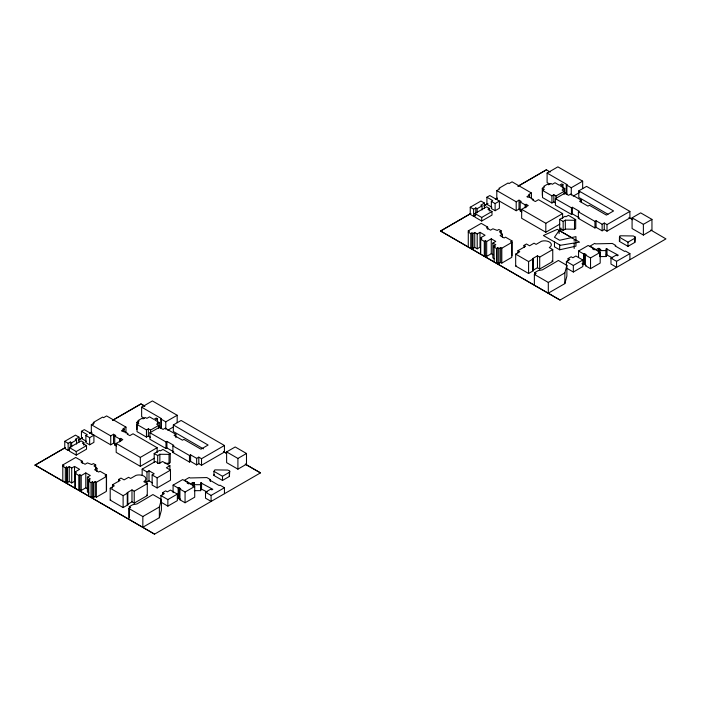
<?xml version="1.0" encoding="UTF-8"?>
<svg xmlns="http://www.w3.org/2000/svg" width="701" height="701" viewBox="0 0 701 701"><rect width="100%" height="100%" fill="white"/><g stroke="black" fill="none" stroke-linecap="round" stroke-linejoin="round"><path stroke-width="1.05" d="M194.291 490.665L200.688 490.639L200.784 482.84L212.815 489.298L211.816 489.876L210.686 489.219L205.507 492.207L205.507 498.166L211.089 501.39L211.089 495.432L224.443 487.73L224.443 493.679M200.688 490.639L200.784 482.84M629.91 253.631L625.423 251.037L624.705 251.457L615.075 245.902L615.802 245.481L612.341 243.475L595.587 243.86L594.746 243.378L589.997 246.121L596.139 249.67L598.356 248.391L599.653 248.478L599.767 256.566L606.163 256.548L606.26 248.741L618.291 255.208L617.292 255.777L616.153 255.129L610.974 258.117L610.974 264.067L616.565 267.291L616.565 261.342L629.91 253.631L629.91 259.589M606.163 256.548L606.26 248.741M213.963 471.335L214.848 469.88L227.886 470.073L229.744 471.142L229.367 476.47L222.506 480.43L213.963 475.506L213.963 471.335L222.506 476.268L229.367 472.308L229.744 471.142M213.963 475.506L214.164 474.437M619.439 237.236L620.315 235.781L633.353 235.974L635.211 237.043L634.843 242.38L627.982 246.34L619.439 241.407L619.439 237.236L627.982 242.169L634.843 238.209L635.211 237.043M619.439 241.407L619.631 236.176M159.364 506.989L142.838 516.541L142.838 527.257L159.364 517.715L159.364 506.989L161.405 499.471L152.914 494.564L136.932 503.949L132.664 504.738L129.299 506.683L129.299 517.399M159.364 517.715L161.405 510.188L161.405 499.471M564.84 272.899L548.305 282.442L548.305 293.158L564.84 283.616L564.84 272.899L566.881 265.372L558.39 260.465L542.399 269.859L538.131 270.639L534.775 272.584L534.775 274.722M564.84 283.616L566.881 276.089L566.881 265.372M93.399 424.42L93.399 422.431L102.6 417.095L103.582 417.673L106.605 415.93L125.961 427.102L125.961 433.06M114.999 444.031L113.553 443.198L110.732 444.828L91.323 433.621L91.323 424.692L94.32 422.966L93.399 422.431M496.799 199.531L496.799 190.593L499.787 188.867L498.875 188.341L508.067 183.005L509.057 183.574L512.072 181.831L531.428 193.003L531.428 198.961M81.439 431.308L84.313 429.643L93.916 435.19L93.916 442.34L89.64 444.802L85.881 442.629L85.881 435.487L87.283 434.673L81.439 431.308L81.439 438.449L86.442 441.341M491.918 207.242L486.915 204.35L486.915 197.209L489.78 195.553L516.199 210.729L519.02 209.1L520.475 209.941M69.592 449.586L68.146 450.428L64.764 448.474L64.764 441.323L75.48 435.137L78.976 437.161L78.976 442.261M475.786 215.076L473.622 216.329L470.24 214.375L470.24 207.224L480.947 201.038L484.452 203.062L484.452 208.171M64.764 441.323L68.146 443.277L70.319 442.024L71.651 442.795L76.558 439.956L76.558 444.04M78.976 437.161L75.34 439.255L76.558 439.956M470.24 207.224L473.622 209.178L475.786 207.925L477.118 208.696L482.025 205.857L482.025 209.95M484.452 203.062L480.816 205.165L482.025 205.857M491.348 201.389L495.116 203.562L499.384 201.091L499.384 208.241L495.116 210.712L491.348 208.53L491.348 201.389L492.75 200.582L486.915 197.209M245.306 464.115L260.474 472.877L154.562 534.144L35.05 465.149L65.316 447.553M78.556 439.913L82.332 437.731M89.903 433.358L91.787 432.272M112.598 420.258L140.971 403.881L144.765 406.072M650.773 230.016L665.95 238.901L560.029 300.054L440.526 231.05L470.783 213.463M484.023 205.814L487.808 203.632M495.37 199.268L497.263 198.173M518.065 186.159L546.438 169.782L550.232 172.087M35.05 465.149L65.316 447.676M78.556 440.035L82.332 437.845M89.903 433.481L91.787 432.386M112.598 420.381L140.971 403.995L144.765 406.186M440.526 231.05L470.783 213.577M484.023 205.936L487.808 203.754M495.37 199.382L497.263 198.295M518.065 186.282L546.438 169.782M83.805 442.462L82.438 443.251L86.521 445.608L86.521 449.183L76.243 455.115L69.46 451.199L69.46 447.632L81.106 440.903L83.805 442.462L83.805 445.144M489.28 208.363L487.914 209.152L491.997 211.509L491.997 215.084L481.71 221.025L474.928 217.108L474.928 213.533L486.582 206.804L489.28 208.363L489.28 211.045M144.459 418.322L141.637 416.692L141.637 407.167L152.397 400.946L177.178 415.255L177.178 422.668M549.934 184.232L547.104 182.593L547.104 173.068L557.873 166.856L582.654 181.156L582.654 188.569M85.881 435.487L89.64 437.661L93.916 435.19M69.46 447.632L76.243 451.549L86.521 445.608M474.928 213.533L481.71 217.45L491.997 211.509M91.323 424.692L110.732 435.891L113.553 434.261L115.726 435.514L114.736 436.092L114.736 445.021L116.384 445.976M123.21 430.677L123.21 428.688L125.961 427.102M496.799 190.593L516.199 201.8L519.02 200.171L521.193 201.424L520.203 201.993L520.203 210.922L521.859 211.877M531.428 193.003L528.677 194.598L529.597 195.123L529.597 197.112M138.228 422.519L138.228 420.477L142.049 418.278L143.092 418.874L145.414 417.533L146.877 418.374L149.523 416.85L153.905 419.373L156.279 418.006L157.506 418.707L157.506 422.791M124.121 432.202L124.121 429.222L121.422 430.782L122.605 431.465L123.446 430.975L128.038 433.621L127.188 434.112L129.816 435.628L133.032 433.779L157.138 447.694L157.138 452.662M529.597 195.123L526.889 196.683L528.072 197.367L528.922 196.876L533.505 199.522L532.664 200.013L535.292 201.529L538.499 199.68L562.614 213.603L562.614 218.563M62.792 481.14L62.818 464.929L75.752 457.464L82.219 461.197L82.219 463.317M468.268 247.041L468.294 230.831L481.228 223.365L487.694 227.098L487.694 229.227M136.835 429.503L136.835 422.352L139.157 421.012L138.228 420.477M542.302 195.404L542.302 188.254L544.624 186.913L543.704 186.378L547.516 184.179L548.559 184.784L550.881 183.443L552.344 184.284L554.999 182.751L559.38 185.283L561.755 183.907L562.973 184.608L562.973 188.692M150.54 437.24L148.367 435.987L146.456 437.082L137.037 431.65L137.037 424.499L138.798 423.492L136.835 422.352M555.288 202.72L553.834 201.888L551.924 202.992L542.513 197.551L542.513 190.409L544.274 189.393L542.302 188.254M62.818 464.929L63.957 465.587L62.792 466.253L65.307 467.698L66.49 467.015L67.524 467.62L69.259 466.612L71.721 468.031L74.525 466.419L79.59 469.346L75.077 471.948L75.077 486.836M468.294 230.831L469.425 231.488L468.268 232.154L470.774 233.608L471.957 232.925L473 233.521L474.735 232.513L477.197 233.941L479.992 232.32L485.066 235.247L480.553 237.849L480.553 252.746M114.736 436.092L119.687 438.949L120.651 438.388L122.798 439.632L116.182 443.444L116.182 452.382L140.34 466.331L154.343 458.244M520.203 201.993L525.154 204.85L526.118 204.289L528.265 205.533L521.658 209.354L521.658 218.283L545.816 232.233L559.81 224.145M82.219 461.197L80.992 461.906L85.066 464.264L87.432 462.897L91.752 464.526L93.399 463.58L95.686 464.903L95.739 469.03M487.694 227.098L486.468 227.807L490.542 230.165L492.908 228.798L497.228 230.427L498.867 229.481L501.162 230.804L501.162 233.994M157.506 418.707L155.035 420.136L159.293 422.589L159.293 427.698M562.973 184.608L560.511 186.037L564.769 188.499L564.769 193.599M114.736 445.021L115.726 444.452M520.203 210.922L521.193 210.353M160.809 418.944L161.423 418.593L161.423 428.118L160.809 428.477L160.809 418.944L165.795 421.827L177.178 415.255M566.285 184.854L566.899 184.494L566.899 194.019L566.285 194.379L566.285 184.854L571.271 187.728L582.654 181.156M137.037 424.499L146.456 429.941L148.367 428.837L150.54 430.09L158.733 425.367L158.733 428.425M159.293 422.589L156.612 424.14L158.733 425.367M542.513 190.409L551.924 195.842L553.834 194.738L556.007 196L564.2 191.268L564.2 194.326M564.769 188.499L562.088 190.041L564.2 191.268M75.173 488.229L75.173 473.341L76.33 472.676L75.077 471.948M480.649 254.139L480.649 239.251L481.806 238.577L480.553 237.849M149.918 432.754L165.979 441.937L166.917 441.393L173.839 445.389L172.902 445.932L172.902 452.478L173.839 451.935L166.917 447.939L165.979 448.482L149.918 439.308L149.918 432.754L159.399 427.277L163.079 429.406L165.208 428.171L175.89 434.34L175.89 437.608M578.448 217.345L572.393 213.849L571.455 214.392L555.385 205.209L555.385 198.663L564.875 193.187L568.546 195.307L570.684 194.072L581.366 200.241L581.366 202.423M95.686 464.903L93.978 465.893L96.966 468.373L96.966 471.563M501.162 230.804L499.445 231.794L502.442 234.274L502.442 237.464M74.525 466.419L74.525 481.307L71.721 482.928L69.259 481.499L67.524 482.507L66.49 481.911L65.307 482.586L65.307 467.698M479.992 232.32L479.992 247.208L477.197 248.829L474.735 247.409L473 248.408L471.957 247.812L470.774 248.496L470.774 233.608M75.173 473.341L78.819 475.444L79.905 474.822L81.211 475.576L85.794 472.93L90.28 475.515L87.415 477.179L87.415 492.067L88.869 492.908M480.649 239.251L484.295 241.354L485.381 240.723L486.678 241.477L491.27 238.831L495.756 241.424L492.882 243.081L492.882 257.968L494.345 258.809M96.966 468.373L94.626 469.723L98.657 472.045L100.033 471.256L106.526 475.006L106.526 489.894M502.442 234.274L500.102 235.624L504.133 237.954L505.509 237.157L512.002 240.907L512.002 255.795M203.413 448.877L173.331 431.509L173.331 424.964L181.103 420.469L224.434 445.485L224.434 452.04L201.529 465.262L198.795 463.676L196.657 464.912L190.593 461.407L189.48 462.055L172.902 452.478M607.942 214.243L578.798 197.419L578.798 190.865L586.579 186.378L629.901 211.387L629.901 217.941L606.996 231.164L604.262 229.586L602.133 230.813L596.06 227.317L594.947 227.956L578.378 218.388L578.378 211.833L579.315 211.29L572.393 207.294L571.455 207.838L555.385 198.663M167.697 430.265L173.384 426.979M573.164 196.166L579.806 192.328M88.571 494.766L88.571 479.878L90.333 478.862L87.415 477.179M494.135 262.034L494.039 245.779L495.8 244.763L492.882 243.081M88.668 496.133L88.668 481.245L89.798 480.588L88.571 479.878M91.034 482.612L92.339 481.859L93.566 482.568L95.187 481.631L96.344 482.306L106.333 476.531L106.333 491.427L96.344 497.193L95.187 496.527L93.566 497.456L92.339 496.746L91.034 497.5L91.034 482.612L88.668 481.245M496.501 248.513L497.806 247.76L499.042 248.469L500.654 247.541L501.811 248.207L511.8 242.441L511.8 257.328L501.811 263.094L500.654 262.428L499.042 263.357L497.806 262.647L496.501 263.401L496.501 248.513L494.135 247.146L495.274 246.489L494.039 245.779M87.59 488.851L85.794 487.817L81.211 490.463L79.905 489.71L78.819 490.341L78.819 475.444M175.89 434.34L174.102 435.374L182.47 440.21L183.925 439.369L200.933 449.183L208.109 445.039L173.331 424.964M493.066 254.752L491.27 253.718L486.678 256.364L485.381 255.611L484.295 256.242L484.295 241.354M581.366 200.241L579.569 201.275L587.946 206.112L589.401 205.27L606.4 215.093L613.577 210.948L578.798 190.865M106.526 475.006L105.106 475.821L106.333 476.531M512.002 240.907L510.573 241.731L511.8 242.441M116.182 443.444L140.34 457.394L157.138 447.694M521.658 209.354L545.816 223.295L562.614 213.603M154.185 462.432L154.185 453.503L159.618 450.366L160.459 450.857L162.947 449.42L170.212 453.696L170.212 462.634L169.029 463.317L164.954 463.265M559.661 219.404L565.085 216.267L565.935 216.758L568.415 215.321L575.679 219.597L575.679 228.535L574.496 229.218L565.33 229.104L563.157 230.357L559.661 228.342L559.661 219.404L563.157 221.428L565.33 220.175L574.496 220.28L575.679 219.597M154.185 453.503L157.681 455.519L159.854 454.266L169.029 454.379L170.212 453.696M118.557 481.648L118.557 479.484L120.984 478.082L124.112 479.887L128.598 477.293L130.623 478.459L136.029 475.339A6.808 3.934 0 0 1 144.616 476.575A6.808 3.934 0 0 1 143.828 481.666L147.28 483.664L147.28 495.581L134.224 503.116L131.981 501.82L127.275 504.536L127.275 492.628L131.981 489.911L134.224 491.208L147.28 483.664M524.024 247.549L524.024 245.385L526.451 243.983L529.579 245.788L534.066 243.194L536.09 244.369L541.496 241.24A6.808 3.934 0 0 1 550.092 242.485A6.808 3.934 0 0 1 549.295 247.576L552.756 249.565L552.756 261.482L539.7 269.018L537.457 267.721L532.742 270.446L532.742 258.529L537.457 255.812L539.7 257.109L552.756 249.565M112.484 488.062L112.484 484.812L120.134 480.395L118.557 479.484M517.96 252.886L517.96 250.713L525.61 246.296L524.024 245.385M142.154 475.217L142.154 469.144L155.429 461.477L159.022 463.554L162.579 461.495L169.896 465.718L169.896 469.775M127.275 492.628L127.827 492.943L127.827 504.86L123.113 507.577L110.206 500.12L110.206 488.211L114.289 485.854L112.484 484.812M532.742 258.529L533.295 258.853L533.295 270.761L528.589 273.478L515.673 266.021L515.673 254.112L519.756 251.755L517.96 250.713M578.378 218.388L579.315 217.845M142.154 469.144L146.982 471.931L148.998 470.765L154.202 473.771L152.143 474.954L152.143 485.074L157.129 487.957L170.483 480.246L170.483 470.126L166.374 467.751L169.896 465.718M110.206 500.12L110.714 499.831M515.673 266.021L516.19 265.732M172.902 445.932L189.48 455.501L190.593 454.861L196.657 458.366L198.795 457.131L201.529 458.708L224.434 445.485M578.378 211.833L594.947 221.402L596.06 220.762L602.133 224.267L604.262 223.032L606.996 224.609L629.901 211.387M110.206 488.211L123.113 495.668L127.827 492.943M515.673 254.112L528.589 261.569L533.295 258.853M145.379 481.123L146.982 482.051L148.998 480.895L152.468 482.893M152.143 474.954L157.129 477.828L170.483 470.126M226.616 451.917L235.194 446.966L246.489 453.486L246.489 464.202L237.911 469.153L226.616 462.634L226.616 451.917L237.911 458.436L246.489 453.486M632.083 217.818L640.67 212.867L651.956 219.387L651.956 230.103L643.378 235.063L632.083 228.544L632.083 217.818L643.378 224.338L651.956 219.387M128.896 519.204L128.896 508.488L130.666 507.463L129.299 506.683M534.364 285.114L534.364 274.389L536.134 273.372L534.775 272.584M173.086 485.118L182.707 479.563L187.894 482.551L187.149 482.989L188.727 483.9L189.507 483.453L194.72 486.459L194.72 497.184L185.064 502.757L179.938 499.795L179.938 489.079L180.683 488.641L178.921 487.633L178.177 488.062L173.086 485.118L173.086 492.619M578.562 251.019L588.183 245.464L593.361 248.461L592.617 248.89L594.203 249.801L594.974 249.354L600.187 252.36L600.187 263.085L590.531 268.658L585.414 265.697L585.414 254.98L586.159 254.551L584.397 253.534L583.653 253.964L578.562 251.019L578.562 257.451M162.623 492.637L165.673 490.875L167.355 491.848L170.404 490.087L177.344 494.1L177.344 500.645L167.863 506.122L160.923 502.118L160.923 495.563L164.306 493.609L162.623 492.637L162.623 494.827M568.099 260.728L568.099 258.546L571.149 256.785L572.831 257.749L575.88 255.996L582.82 260.001L582.82 266.546L573.339 272.023L566.399 268.019M566.399 265.837L566.399 261.464L569.782 259.51L568.099 258.546M200.688 484.689L194.291 484.706L194.186 482.577L192.88 482.481L190.663 483.76L184.521 480.22L189.27 477.477L190.111 477.959L206.865 477.574L210.335 479.58L210.335 481.561M160.923 495.563L167.863 499.568L177.344 494.1M566.399 261.464L573.339 265.477L582.82 260.001M619.631 240.347L620.315 239.952M179.938 489.079L185.064 492.032L194.72 486.459M585.414 254.98L590.531 257.933L600.187 252.36M210.335 479.58L209.608 480.001L219.229 485.556L219.956 485.136L224.443 487.73M179.938 499.795L180.683 499.366L178.921 498.35L178.177 498.779L178.177 488.062M581.953 263.699L583.653 264.68L584.397 264.251L584.397 253.534M585.414 265.697L586.159 265.267M554.473 241.503L554.473 246.796L559.67 249.793L575.95 246.147L575.95 236.623L559.67 240.268L554.473 237.262L560.905 227.974L560.905 231.155M606.26 254.7L612.656 257.907M200.784 488.799L207.181 492.006M599.767 250.607L606.163 250.59M598.785 249.828L600.923 249.828M572.139 237.867L557.304 229.332L543.389 235.527L560.309 245.297L579.552 242.134L574.916 239.47M628.955 217.424L632.749 219.737M547.104 173.068L566.899 184.494M565.015 192.933L566.899 194.019M610.974 258.117L616.565 261.342M551.889 260.982L552.756 261.482M532.742 270.446L533.295 270.761M534.364 274.389L548.305 282.442M440.526 230.936L560.029 300.054M223.488 451.523L226.335 453.161M223.488 451.637L226.335 453.284M245.306 464.237L260.474 472.877M141.637 407.167L161.423 418.593M158.601 426.488L161.423 428.118M123.21 428.688L124.121 429.222M205.507 492.207L211.089 495.432M146.421 495.081L147.28 495.581M127.275 504.536L127.827 504.86M128.896 508.488L142.838 516.541M35.05 465.026L154.562 534.144M643.378 224.338L643.378 235.063M634.843 238.209L634.843 242.38M627.982 242.169L627.982 246.34M606.996 224.609L606.996 231.164M607.022 248.697L607.022 254.656M604.262 223.032L604.262 229.586M602.133 224.267L602.133 230.813M599.653 248.478L599.653 252.448M598.356 248.391L598.356 252.36M596.06 220.762L596.06 227.317M594.947 221.402L594.947 227.956M590.531 257.933L590.531 268.658M583.653 253.964L583.653 264.68M574.496 220.28L574.496 229.218M574.18 241.223L574.18 239.146L559.126 230.498L559.126 233.617M574.18 243.3L574.18 248.487M573.339 265.477L573.339 272.023M572.393 207.294L572.393 213.849M571.455 207.838L571.455 214.392M571.271 187.728L571.271 195.141M565.33 220.175L565.33 229.104M563.157 221.428L563.157 230.357M559.67 244.5L559.67 249.793M556.007 196L556.007 199.058M553.834 194.738L553.834 201.888M551.924 195.842L551.924 202.992M545.816 223.295L545.816 232.233M539.7 257.109L539.7 269.018M537.457 255.812L537.457 267.721M528.589 261.569L528.589 273.478M526.118 204.289L526.118 207.268M525.154 204.85L525.154 207.829M519.02 200.171L519.02 209.1M516.199 201.8L516.199 210.729M501.811 248.207L501.811 263.094M500.654 247.541L500.654 262.428M499.042 248.469L499.042 263.357M497.806 247.76L497.806 262.647M495.116 203.562L495.116 210.712M491.27 238.831L491.27 253.718M486.678 241.477L486.678 256.364M485.381 240.723L485.381 255.611M481.71 217.45L481.71 221.025M477.118 208.696L477.118 212.78M477.197 233.941L477.197 248.829M475.786 207.925L475.786 213.034M474.735 232.513L474.735 247.409M473.622 209.178L473.622 216.329M473 233.521L473 248.408M471.957 232.925L471.957 247.812M237.911 458.436L237.911 469.153M229.367 472.308L229.367 476.47M222.506 476.268L222.506 480.43M201.529 458.708L201.529 465.262M201.555 482.796L201.555 488.755M198.795 457.131L198.795 463.676M196.657 458.366L196.657 464.912M194.186 482.577L194.291 486.687M192.88 482.481L192.88 486.45M190.593 454.861L190.593 461.407M189.48 455.501L189.48 462.055M185.064 492.032L185.064 502.757M178.921 487.633L178.921 498.35M169.029 454.379L169.029 463.317M167.863 499.568L167.863 506.122M166.917 441.393L166.917 447.939M165.979 441.937L165.979 448.482M165.795 421.827L165.795 429.24M159.854 454.266L159.854 463.203M157.681 455.519L157.681 463.466M157.129 477.828L157.129 487.957M150.54 430.09L150.54 433.157M148.998 470.765L148.998 480.895M148.367 428.837L148.367 435.987M146.982 471.931L146.982 482.051M146.456 429.941L146.456 437.082M140.34 457.394L140.34 466.331M134.224 491.208L134.224 503.116M131.981 489.911L131.981 501.82M123.113 495.668L123.113 507.577M120.651 438.388L120.651 441.367M119.687 438.949L119.687 441.928M113.553 434.261L113.553 443.198M110.732 435.891L110.732 444.828M96.344 482.306L96.344 497.193M95.187 481.631L95.187 496.527M93.566 482.568L93.566 497.456M92.339 481.859L92.339 496.746M89.64 437.661L89.64 444.802M85.794 472.93L85.794 487.817M81.211 475.576L81.211 490.463M79.905 474.822L79.905 489.71M76.243 451.549L76.243 455.115M71.721 468.031L71.721 482.928M71.651 442.795L71.651 446.879M70.319 442.024L70.319 447.133M69.259 466.612L69.259 481.499M68.146 443.277L68.146 450.428M67.524 467.62L67.524 482.507M66.49 467.015L66.49 481.911"/></g></svg>
